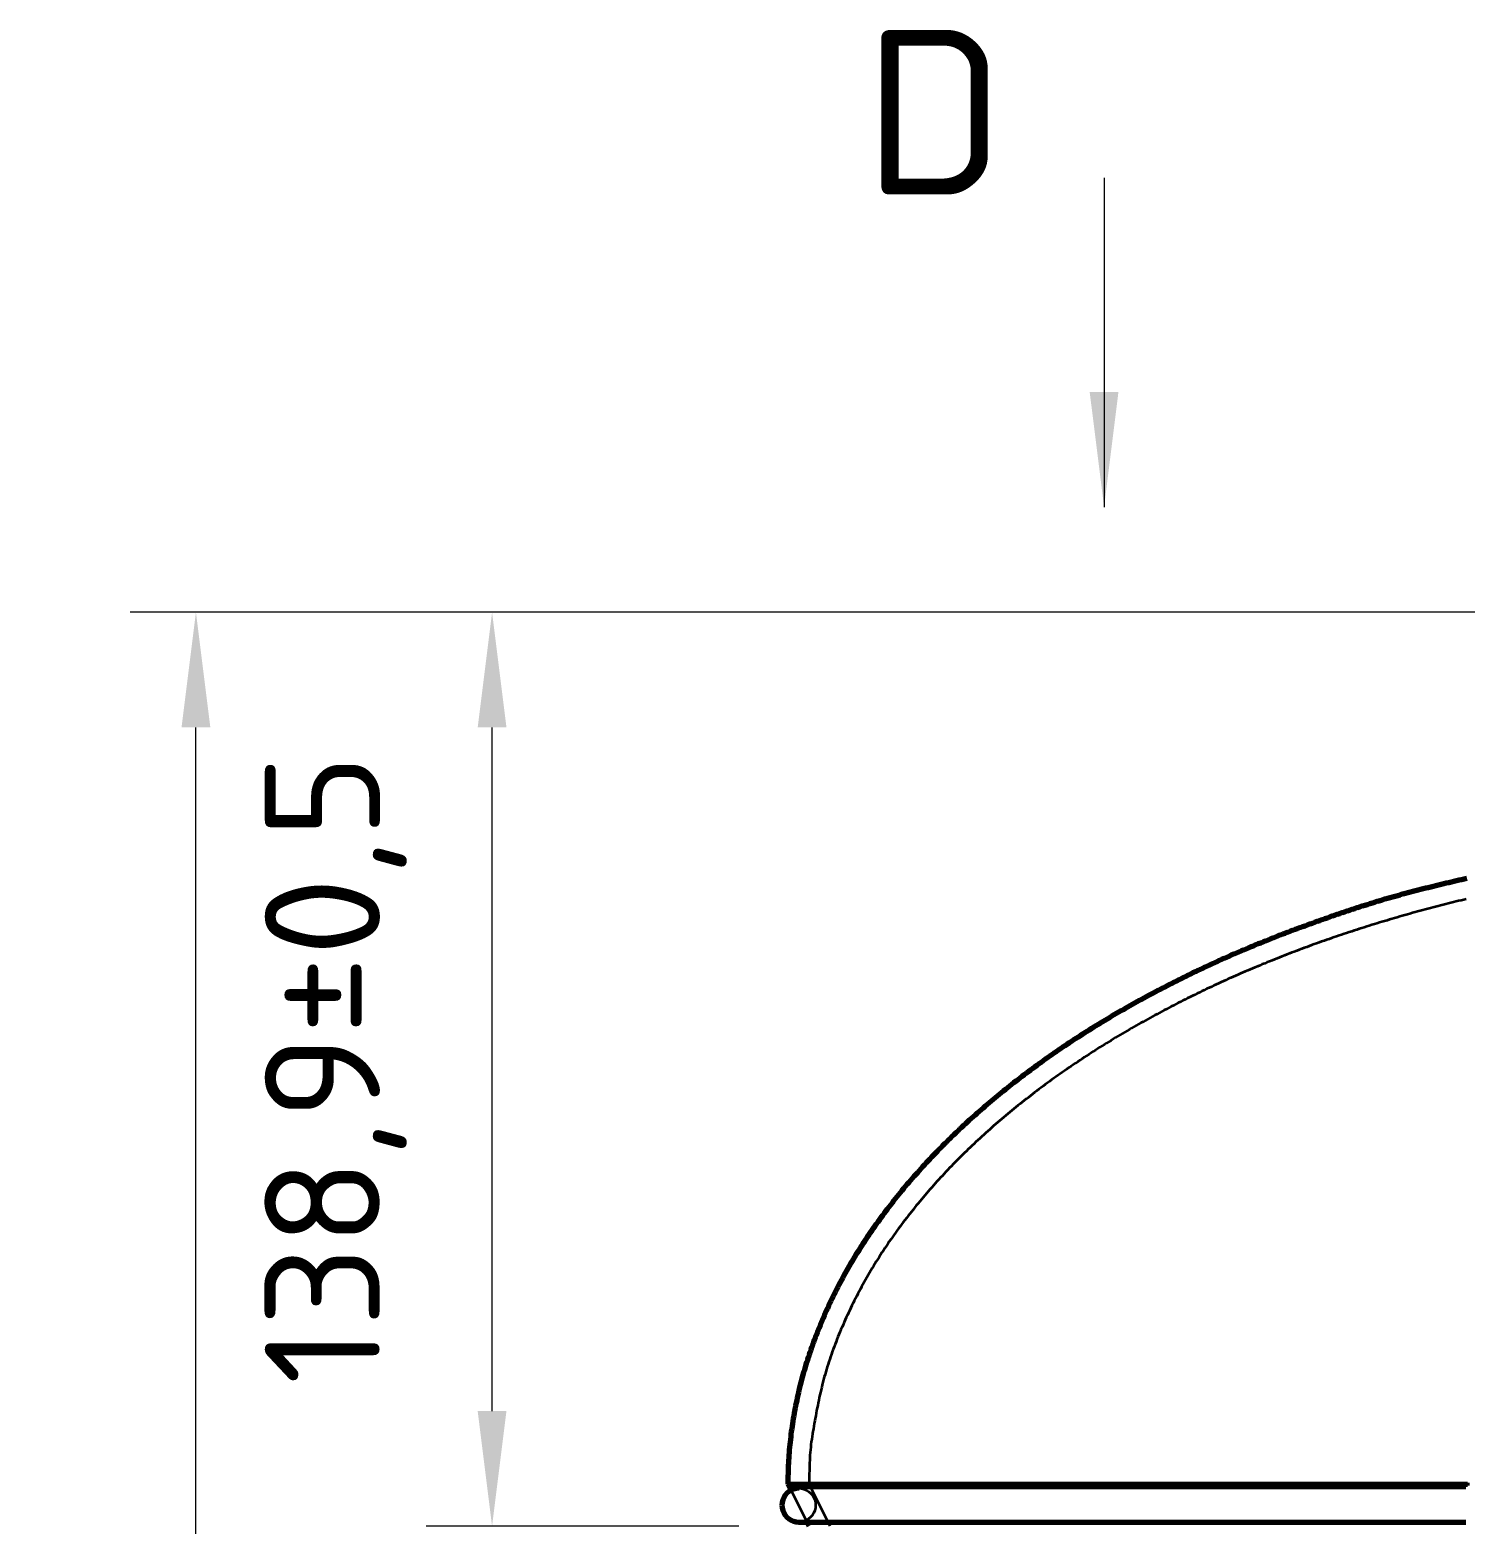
# Model space of a CAD drawing. Header units: millimetres. Extents: x 0 to 1554, y 0 to 420.
# Drawn here: x 65.2 to 108.82, y 305.68 to 351.09 of the extents above; entities that cross this region are included whole.
import ezdxf
from ezdxf.enums import TextEntityAlignment as Align

# ---------------------------------------------------------------- set-up
doc = ezdxf.new("R2010")
doc.units = ezdxf.units.MM
doc.linetypes.add('IRAM-E-TRAZOS', pattern=[5, 4, -1])
for name, color, linetype, lineweight in [('01-VISIBLE', 7, 'CONTINUOUS', 70), ('02-OCULTA', 4, 'IRAM-E-TRAZOS', 35), ('04-COTA', 3, 'CONTINUOUS', 18), ('06-TEXTO', 7, 'CONTINUOUS', 25), ('08-FINA', 5, 'CONTINUOUS', 18)]:
    doc.layers.add(name, color=color, linetype=linetype, lineweight=lineweight)
doc.styles.add('ISO3098', font='isocpeur.ttf')
doc.dimstyles.new('FLAMA-IRAM', dxfattribs={"dimtxt": 3.5, "dimasz": 3.5, "dimexe": 2, "dimexo": 1.5, "dimgap": 1, "dimtad": 1, "dimdec": 1, "dimtxsty": 'ISO3098', "dimblk": 'IRAM_FLECHA', "dimblk1": 'IRAM_FLECHA', "dimblk2": 'IRAM_FLECHA', "dimcen": 2.5, "dimclrd": 256, "dimclre": 256, "dimclrt": 256, "dimazin": 3, "dimtfac": 1, "dimtmove": 0, "dimatfit": 3, "dimlwd": 18, "dimlwe": 18})

# ---------------------------------------------------------------- blocks, each defined once
blk = doc.blocks.new('IRAM_FLECHA')
blk.add_solid([(0, 0), (-1, 0.125), (-1, -0.125)])

msp = doc.modelspace()

# ---------------------------------------------------------------- hatches: boundary and pattern name
at = {"layer": '08-FINA'}
h = msp.add_hatch(color=7, dxfattribs=at)
h.dxf.hatch_style = 1
h.paths.add_polyline_path([(97.85, 336.587), (98.287, 340.087), (97.412, 340.087)])

# ---------------------------------------------------------------- linework, layer by layer
at = {"layer": '01-VISIBLE'}
for p, q in [((88.341, 306.711), (88.25, 306.893)), ((88.89, 305.613), (88.826, 305.741))]:
    msp.add_line(p, q, dxfattribs=at)
for points in [[(88.25, 306.893), (88.25, 306.973), (88.251, 307.053), (88.252, 307.133), (88.254, 307.213), (88.256, 307.294), (88.259, 307.374), (88.262, 307.454), (88.266, 307.534), (88.271, 307.614), (88.276, 307.694), (88.281, 307.773), (88.287, 307.853), (88.294, 307.933), (88.301, 308.013), (88.309, 308.093), (88.317, 308.172), (88.326, 308.252), (88.335, 308.331), (88.345, 308.411), (88.355, 308.49), (88.366, 308.57), (88.377, 308.649), (88.389, 308.728), (88.401, 308.807), (88.414, 308.887), (88.427, 308.966), (88.441, 309.044), (88.455, 309.123), (88.47, 309.202), (88.486, 309.281), (88.501, 309.359), (88.518, 309.437), (88.535, 309.516), (88.552, 309.594), (88.57, 309.672), (88.588, 309.75), (88.607, 309.828), (88.626, 309.906), (88.646, 309.983), (88.666, 310.061), (88.687, 310.138), (88.708, 310.215), (88.729, 310.293), (88.752, 310.37), (88.774, 310.446), (88.797, 310.523), (88.821, 310.6), (88.845, 310.676), (88.869, 310.752), (88.894, 310.829), (88.919, 310.904), (88.945, 310.98), (88.971, 311.056), (88.998, 311.132), (89.025, 311.207), (89.053, 311.282), (89.081, 311.357), (89.109, 311.432), (89.138, 311.507), (89.167, 311.581), (89.197, 311.656), (89.227, 311.73), (89.258, 311.804), (89.289, 311.878), (89.32, 311.951), (89.352, 312.025), (89.385, 312.098), (89.417, 312.171), (89.45, 312.244), (89.484, 312.317), (89.518, 312.389), (89.552, 312.462), (89.587, 312.534), (89.622, 312.606), (89.657, 312.678), (89.693, 312.749), (89.73, 312.821), (89.766, 312.892), (89.803, 312.963), (89.841, 313.034), (89.879, 313.105), (89.917, 313.175), (89.955, 313.245), (89.994, 313.315), (90.033, 313.385), (90.073, 313.455), (90.113, 313.524), (90.153, 313.593), (90.194, 313.662), (90.235, 313.731), (90.277, 313.799), (90.318, 313.868), (90.36, 313.936), (90.403, 314.004), (90.446, 314.072), (90.489, 314.139), (90.532, 314.206), (90.576, 314.274), (90.62, 314.34), (90.664, 314.407), (90.709, 314.474), (90.754, 314.54), (90.799, 314.606), (90.845, 314.672), (90.891, 314.737), (90.937, 314.803), (90.984, 314.868), (91.031, 314.933), (91.078, 314.998), (91.125, 315.062), (91.173, 315.126), (91.221, 315.191), (91.269, 315.255), (91.318, 315.318), (91.367, 315.382), (91.416, 315.445), (91.465, 315.508), (91.515, 315.571), (91.565, 315.633), (91.615, 315.696), (91.666, 315.758), (91.716, 315.82), (91.767, 315.882), (91.819, 315.943), (91.87, 316.004), (91.922, 316.065), (91.974, 316.126), (92.027, 316.187), (92.079, 316.247), (92.132, 316.307), (92.185, 316.367), (92.239, 316.427), (92.292, 316.487), (92.346, 316.546), (92.4, 316.605), (92.454, 316.664), (92.509, 316.723), (92.564, 316.781), (92.619, 316.839), (92.674, 316.897), (92.729, 316.955), (92.785, 317.013), (92.841, 317.07), (92.897, 317.127), (92.953, 317.184), (93.01, 317.241), (93.066, 317.298), (93.123, 317.354), (93.181, 317.41), (93.238, 317.466), (93.296, 317.522), (93.353, 317.577), (93.411, 317.632), (93.47, 317.687), (93.528, 317.742), (93.587, 317.797), (93.645, 317.851), (93.704, 317.905), (93.764, 317.959), (93.823, 318.013), (93.882, 318.067), (93.942, 318.12), (94.002, 318.173), (94.062, 318.226), (94.122, 318.279), (94.183, 318.331), (94.244, 318.384), (94.304, 318.436), (94.365, 318.488), (94.427, 318.539), (94.488, 318.591), (94.55, 318.642), (94.611, 318.693), (94.673, 318.744), (94.735, 318.795), (94.797, 318.845), (94.86, 318.895), (94.922, 318.946), (94.985, 318.995), (95.048, 319.045), (95.111, 319.095), (95.174, 319.144), (95.237, 319.193), (95.301, 319.242), (95.364, 319.29), (95.428, 319.339), (95.492, 319.387), (95.556, 319.435), (95.62, 319.483), (95.685, 319.531), (95.749, 319.578), (95.814, 319.625), (95.879, 319.673), (95.944, 319.719), (96.009, 319.766), (96.074, 319.813), (96.139, 319.859), (96.205, 319.905), (96.27, 319.951), (96.336, 319.997), (96.402, 320.042), (96.468, 320.088), (96.534, 320.133), (96.601, 320.178), (96.667, 320.222), (96.733, 320.267), (96.8, 320.311), (96.867, 320.356), (96.934, 320.4), (97.001, 320.443), (97.068, 320.487), (97.135, 320.53), (97.203, 320.574), (97.27, 320.617), (97.338, 320.66), (97.406, 320.702), (97.474, 320.745), (97.542, 320.787), (97.61, 320.829), (97.678, 320.871), (97.746, 320.913), (97.815, 320.955), (97.883, 320.996), (97.952, 321.037), (98.021, 321.078), (98.09, 321.119), (98.159, 321.16), (98.228, 321.2), (98.297, 321.241), (98.366, 321.281), (98.436, 321.321), (98.505, 321.361), (98.575, 321.4), (98.645, 321.44), (98.714, 321.479), (98.784, 321.518), (98.854, 321.557), (98.924, 321.596), (98.995, 321.634), (99.065, 321.673), (99.135, 321.711), (99.206, 321.749), (99.276, 321.787), (99.347, 321.824), (99.418, 321.862), (99.489, 321.899), (99.56, 321.936), (99.631, 321.973), (99.702, 322.01), (99.773, 322.047), (99.844, 322.083), (99.916, 322.12), (99.987, 322.156), (100.059, 322.192), (100.13, 322.228), (100.202, 322.263), (100.274, 322.299), (100.346, 322.334), (100.418, 322.369), (100.49, 322.404), (100.562, 322.439), (100.634, 322.474), (100.706, 322.508), (100.779, 322.543), (100.851, 322.577), (100.924, 322.611), (100.996, 322.645), (101.069, 322.678), (101.142, 322.712), (101.215, 322.745), (101.287, 322.779), (101.36, 322.812), (101.433, 322.845), (101.507, 322.877), (101.58, 322.91), (101.653, 322.942), (101.726, 322.974), (101.8, 323.006), (101.873, 323.038), (101.947, 323.07), (102.02, 323.101), (102.094, 323.133), (102.168, 323.164), (102.242, 323.195), (102.316, 323.226), (102.39, 323.256), (102.464, 323.287), (102.538, 323.317), (102.612, 323.347), (102.686, 323.377), (102.761, 323.407), (102.835, 323.437), (102.91, 323.466), (102.984, 323.495), (103.059, 323.525), (103.133, 323.554), (103.208, 323.582), (103.283, 323.611), (103.358, 323.64), (103.433, 323.668), (103.508, 323.696), (103.583, 323.725), (103.658, 323.753), (103.733, 323.78), (103.808, 323.808), (103.883, 323.836), (103.958, 323.863), (104.034, 323.891), (104.109, 323.918), (104.184, 323.945), (104.26, 323.972), (104.335, 323.999), (104.411, 324.025), (104.486, 324.052), (104.562, 324.079), (104.637, 324.105), (104.713, 324.131), (104.789, 324.158), (104.864, 324.184), (104.94, 324.21), (105.016, 324.236), (105.092, 324.261), (105.168, 324.287), (105.244, 324.313), (105.32, 324.338), (105.396, 324.363), (105.472, 324.389), (105.548, 324.413), (105.624, 324.438), (105.7, 324.463), (105.776, 324.487), (105.853, 324.511), (105.929, 324.535), (106.006, 324.559), (106.082, 324.583), (106.159, 324.606), (106.236, 324.629), (106.312, 324.652), (106.389, 324.675), (106.466, 324.697), (106.543, 324.719), (106.62, 324.741), (106.697, 324.763), (106.774, 324.785), (106.852, 324.806), (106.929, 324.827), (107.006, 324.848), (107.083, 324.869), (107.161, 324.889), (107.238, 324.91), (107.316, 324.93), (107.393, 324.95), (107.471, 324.97), (107.549, 324.989), (107.626, 325.009), (107.704, 325.028), (107.782, 325.047), (107.86, 325.067), (107.937, 325.086), (108.015, 325.104), (108.093, 325.123), (108.171, 325.142), (108.249, 325.161), (108.327, 325.179), (108.405, 325.198), (108.483, 325.216), (108.561, 325.235), (108.639, 325.253), (108.717, 325.271), (108.795, 325.29), (108.872, 325.308)], [(88.57, 306.765), (88.49, 306.759), (88.412, 306.74), (88.338, 306.709), (88.269, 306.667), (88.208, 306.615), (88.156, 306.554), (88.114, 306.486), (88.083, 306.411), (88.064, 306.333), (88.058, 306.253)], [(88.25, 306.893), (88.41, 306.893), (88.57, 306.893), (88.73, 306.893), (88.89, 306.893), (89.05, 306.893), (89.21, 306.893), (89.37, 306.893), (89.53, 306.893), (89.69, 306.893), (89.85, 306.893), (90.01, 306.893), (90.17, 306.893), (90.33, 306.893), (90.49, 306.893), (90.65, 306.893), (90.81, 306.893), (90.97, 306.893), (91.13, 306.893), (91.29, 306.893), (91.45, 306.893), (91.61, 306.893), (91.77, 306.893), (91.93, 306.893), (92.09, 306.893), (92.25, 306.893), (92.41, 306.893), (92.57, 306.893), (92.73, 306.893), (92.89, 306.893), (93.05, 306.893), (93.21, 306.893), (93.37, 306.893), (93.53, 306.893), (93.69, 306.893), (93.85, 306.893), (94.01, 306.893), (94.17, 306.893), (94.33, 306.893), (94.49, 306.893), (94.65, 306.893), (94.81, 306.893), (94.97, 306.893), (95.13, 306.893), (95.29, 306.893), (95.45, 306.893), (95.61, 306.893), (95.77, 306.893), (95.93, 306.893), (96.09, 306.893), (96.25, 306.893), (96.41, 306.893), (96.57, 306.893), (96.73, 306.893), (96.89, 306.893), (97.05, 306.893), (97.21, 306.893), (97.37, 306.893), (97.53, 306.893), (97.69, 306.893), (97.85, 306.893), (98.01, 306.893), (98.17, 306.893), (98.33, 306.893), (98.49, 306.893), (98.65, 306.893), (98.81, 306.893), (98.97, 306.893), (99.13, 306.893), (99.29, 306.893), (99.45, 306.893), (99.61, 306.893), (99.77, 306.893), (99.93, 306.893), (100.09, 306.893), (100.25, 306.893), (100.41, 306.893), (100.57, 306.893), (100.73, 306.893), (100.89, 306.893), (101.05, 306.893), (101.21, 306.893), (101.37, 306.893), (101.53, 306.893), (101.69, 306.893), (101.85, 306.893), (102.01, 306.893), (102.17, 306.893), (102.33, 306.893), (102.49, 306.893), (102.65, 306.893), (102.81, 306.893), (102.97, 306.893), (103.13, 306.893), (103.29, 306.893), (103.45, 306.893), (103.61, 306.893), (103.77, 306.893), (103.93, 306.893), (104.09, 306.893), (104.25, 306.893), (104.41, 306.893), (104.57, 306.893), (104.73, 306.893), (104.89, 306.893), (105.05, 306.893), (105.21, 306.893), (105.37, 306.893), (105.53, 306.893), (105.69, 306.893), (105.85, 306.893), (106.01, 306.893), (106.17, 306.893), (106.33, 306.893), (106.49, 306.893), (106.65, 306.893), (106.81, 306.893), (106.97, 306.893), (107.13, 306.893), (107.29, 306.893), (107.45, 306.893), (107.61, 306.893), (107.77, 306.893), (107.93, 306.893), (108.09, 306.893), (108.25, 306.893), (108.41, 306.893), (108.57, 306.893), (108.73, 306.893), (108.89, 306.893)], [(88.058, 306.253), (88.064, 306.173), (88.083, 306.095), (88.114, 306.021), (88.156, 305.952), (88.208, 305.891), (88.269, 305.839), (88.338, 305.797), (88.412, 305.766), (88.49, 305.747), (88.57, 305.741)], [(88.57, 305.741), (88.728, 305.741), (88.887, 305.741), (89.045, 305.741), (89.204, 305.741), (89.362, 305.741), (89.52, 305.741), (89.679, 305.741), (89.837, 305.741), (89.996, 305.741), (90.154, 305.741), (90.312, 305.741), (90.471, 305.741), (90.629, 305.741), (90.788, 305.741), (90.946, 305.741), (91.104, 305.741), (91.263, 305.741), (91.421, 305.741), (91.58, 305.741), (91.738, 305.741), (91.896, 305.741), (92.055, 305.741), (92.213, 305.741), (92.372, 305.741), (92.53, 305.741), (92.688, 305.741), (92.847, 305.741), (93.005, 305.741), (93.164, 305.741), (93.322, 305.741), (93.48, 305.741), (93.639, 305.741), (93.797, 305.741), (93.956, 305.741), (94.114, 305.741), (94.272, 305.741), (94.431, 305.741), (94.589, 305.741), (94.748, 305.741), (94.906, 305.741), (95.064, 305.741), (95.223, 305.741), (95.381, 305.741), (95.54, 305.741), (95.698, 305.741), (95.856, 305.741), (96.015, 305.741), (96.173, 305.741), (96.332, 305.741), (96.49, 305.741), (96.648, 305.741), (96.807, 305.741), (96.965, 305.741), (97.124, 305.741), (97.282, 305.741), (97.44, 305.741), (97.599, 305.741), (97.757, 305.741), (97.916, 305.741), (98.074, 305.741), (98.232, 305.741), (98.391, 305.741), (98.549, 305.741), (98.708, 305.741), (98.866, 305.741), (99.024, 305.741), (99.183, 305.741), (99.341, 305.741), (99.5, 305.741), (99.658, 305.741), (99.816, 305.741), (99.975, 305.741), (100.133, 305.741), (100.292, 305.741), (100.45, 305.741), (100.608, 305.741), (100.767, 305.741), (100.925, 305.741), (101.084, 305.741), (101.242, 305.741), (101.4, 305.741), (101.559, 305.741), (101.717, 305.741), (101.876, 305.741), (102.034, 305.741), (102.192, 305.741), (102.351, 305.741), (102.509, 305.741), (102.668, 305.741), (102.826, 305.741), (102.984, 305.741), (103.143, 305.741), (103.301, 305.741), (103.46, 305.741), (103.618, 305.741), (103.776, 305.741), (103.935, 305.741), (104.093, 305.741), (104.252, 305.741), (104.41, 305.741), (104.568, 305.741), (104.727, 305.741), (104.885, 305.741), (105.044, 305.741), (105.202, 305.741), (105.36, 305.741), (105.519, 305.741), (105.677, 305.741), (105.836, 305.741), (105.994, 305.741), (106.152, 305.741), (106.311, 305.741), (106.469, 305.741), (106.628, 305.741), (106.786, 305.741), (106.944, 305.741), (107.103, 305.741), (107.261, 305.741), (107.42, 305.741), (107.578, 305.741), (107.736, 305.741), (107.895, 305.741), (108.053, 305.741), (108.212, 305.741), (108.37, 305.741), (108.528, 305.741), (108.687, 305.741), (108.845, 305.741)]]:
    msp.add_lwpolyline(points, dxfattribs=at)
at = {"layer": '02-OCULTA'}
for p, q in [((88.826, 305.741), (88.341, 306.711)), ((89.53, 305.613), (88.89, 306.893))]:
    msp.add_line(p, q, dxfattribs=at)
for points in [[(108.858, 324.67), (108.78, 324.651), (108.702, 324.632), (108.624, 324.614), (108.545, 324.594), (108.467, 324.575), (108.389, 324.556), (108.311, 324.536), (108.233, 324.517), (108.155, 324.497), (108.077, 324.477), (107.999, 324.457), (107.922, 324.437), (107.844, 324.417), (107.766, 324.396), (107.688, 324.375), (107.611, 324.355), (107.533, 324.334), (107.455, 324.313), (107.378, 324.292), (107.3, 324.27), (107.223, 324.249), (107.145, 324.227), (107.068, 324.205), (106.99, 324.183), (106.913, 324.161), (106.836, 324.139), (106.758, 324.117), (106.681, 324.094), (106.604, 324.072), (106.527, 324.049), (106.45, 324.026), (106.373, 324.003), (106.296, 323.98), (106.219, 323.956), (106.142, 323.933), (106.065, 323.909), (105.988, 323.886), (105.911, 323.862), (105.835, 323.838), (105.758, 323.813), (105.681, 323.789), (105.605, 323.764), (105.528, 323.74), (105.452, 323.715), (105.375, 323.69), (105.299, 323.665), (105.222, 323.639), (105.146, 323.614), (105.07, 323.588), (104.994, 323.563), (104.917, 323.537), (104.841, 323.511), (104.765, 323.485), (104.689, 323.458), (104.613, 323.432), (104.537, 323.405), (104.462, 323.378), (104.386, 323.351), (104.31, 323.324), (104.234, 323.297), (104.159, 323.27), (104.083, 323.242), (104.008, 323.214), (103.932, 323.186), (103.857, 323.158), (103.782, 323.13), (103.706, 323.102), (103.631, 323.073), (103.556, 323.045), (103.481, 323.016), (103.406, 322.987), (103.331, 322.958), (103.256, 322.929), (103.181, 322.899), (103.106, 322.87), (103.032, 322.84), (102.957, 322.81), (102.882, 322.78), (102.808, 322.75), (102.733, 322.719), (102.659, 322.689), (102.585, 322.658), (102.51, 322.627), (102.436, 322.596), (102.362, 322.565), (102.288, 322.533), (102.214, 322.502), (102.14, 322.47), (102.066, 322.438), (101.992, 322.406), (101.919, 322.374), (101.845, 322.342), (101.772, 322.309), (101.698, 322.276), (101.625, 322.244), (101.551, 322.211), (101.478, 322.177), (101.405, 322.144), (101.332, 322.11), (101.259, 322.077), (101.186, 322.043), (101.113, 322.009), (101.04, 321.975), (100.967, 321.94), (100.895, 321.906), (100.822, 321.871), (100.75, 321.836), (100.677, 321.801), (100.605, 321.766), (100.533, 321.73), (100.461, 321.695), (100.389, 321.659), (100.317, 321.623), (100.245, 321.587), (100.173, 321.551), (100.101, 321.514), (100.03, 321.478), (99.958, 321.441), (99.887, 321.404), (99.815, 321.367), (99.744, 321.329), (99.673, 321.292), (99.602, 321.254), (99.531, 321.216), (99.46, 321.178), (99.389, 321.14), (99.319, 321.102), (99.248, 321.063), (99.178, 321.024), (99.107, 320.985), (99.037, 320.946), (98.967, 320.907), (98.897, 320.867), (98.827, 320.828), (98.757, 320.788), (98.687, 320.748), (98.618, 320.707), (98.548, 320.667), (98.479, 320.626), (98.41, 320.585), (98.34, 320.544), (98.271, 320.503), (98.202, 320.462), (98.133, 320.42), (98.065, 320.379), (97.996, 320.337), (97.928, 320.295), (97.859, 320.252), (97.791, 320.21), (97.723, 320.167), (97.655, 320.124), (97.587, 320.081), (97.519, 320.038), (97.451, 319.994), (97.384, 319.951), (97.316, 319.907), (97.249, 319.863), (97.182, 319.818), (97.115, 319.774), (97.048, 319.729), (96.981, 319.684), (96.915, 319.639), (96.848, 319.594), (96.782, 319.549), (96.716, 319.503), (96.649, 319.457), (96.583, 319.411), (96.518, 319.365), (96.452, 319.318), (96.386, 319.272), (96.321, 319.225), (96.256, 319.178), (96.191, 319.131), (96.126, 319.083), (96.061, 319.036), (95.996, 318.988), (95.932, 318.94), (95.868, 318.891), (95.803, 318.843), (95.739, 318.794), (95.675, 318.745), (95.612, 318.696), (95.548, 318.647), (95.485, 318.597), (95.422, 318.548), (95.359, 318.498), (95.296, 318.448), (95.233, 318.397), (95.17, 318.347), (95.108, 318.296), (95.046, 318.245), (94.984, 318.194), (94.922, 318.143), (94.86, 318.091), (94.798, 318.039), (94.737, 317.987), (94.676, 317.935), (94.615, 317.883), (94.554, 317.83), (94.493, 317.777), (94.433, 317.724), (94.373, 317.671), (94.313, 317.617), (94.253, 317.564), (94.193, 317.51), (94.134, 317.456), (94.074, 317.401), (94.015, 317.347), (93.956, 317.292), (93.898, 317.237), (93.839, 317.181), (93.781, 317.126), (93.723, 317.07), (93.665, 317.014), (93.608, 316.958), (93.551, 316.902), (93.493, 316.845), (93.437, 316.788), (93.38, 316.731), (93.324, 316.674), (93.267, 316.616), (93.211, 316.558), (93.156, 316.5), (93.1, 316.442), (93.045, 316.384), (92.99, 316.325), (92.935, 316.266), (92.88, 316.207), (92.826, 316.148), (92.772, 316.088), (92.718, 316.028), (92.665, 315.968), (92.611, 315.908), (92.558, 315.848), (92.506, 315.787), (92.453, 315.726), (92.401, 315.665), (92.349, 315.604), (92.297, 315.542), (92.246, 315.48), (92.195, 315.418), (92.144, 315.356), (92.093, 315.293), (92.043, 315.231), (91.993, 315.168), (91.943, 315.104), (91.893, 315.041), (91.844, 314.977), (91.795, 314.914), (91.747, 314.849), (91.698, 314.785), (91.65, 314.721), (91.603, 314.656), (91.555, 314.591), (91.508, 314.526), (91.462, 314.46), (91.415, 314.395), (91.369, 314.329), (91.323, 314.263), (91.278, 314.196), (91.233, 314.13), (91.188, 314.063), (91.143, 313.996), (91.099, 313.928), (91.056, 313.861), (91.012, 313.793), (90.969, 313.725), (90.926, 313.657), (90.884, 313.589), (90.842, 313.52), (90.8, 313.451), (90.759, 313.382), (90.718, 313.313), (90.678, 313.244), (90.638, 313.174), (90.598, 313.104), (90.559, 313.034), (90.52, 312.963), (90.481, 312.893), (90.443, 312.822), (90.405, 312.751), (90.368, 312.68), (90.331, 312.608), (90.295, 312.537), (90.258, 312.465), (90.223, 312.393), (90.187, 312.32), (90.152, 312.248), (90.118, 312.175), (90.083, 312.103), (90.05, 312.03), (90.016, 311.957), (89.983, 311.883), (89.95, 311.81), (89.918, 311.736), (89.886, 311.662), (89.854, 311.588), (89.823, 311.514), (89.793, 311.44), (89.762, 311.365), (89.733, 311.291), (89.703, 311.216), (89.674, 311.141), (89.646, 311.065), (89.618, 310.99), (89.591, 310.914), (89.564, 310.839), (89.537, 310.763), (89.512, 310.686), (89.486, 310.61), (89.462, 310.533), (89.438, 310.457), (89.414, 310.38), (89.391, 310.303), (89.369, 310.225), (89.348, 310.148), (89.327, 310.07), (89.306, 309.992), (89.287, 309.914), (89.268, 309.836), (89.249, 309.758), (89.231, 309.68), (89.213, 309.601), (89.196, 309.523), (89.179, 309.444), (89.163, 309.365), (89.146, 309.286), (89.131, 309.208), (89.115, 309.129), (89.1, 309.05), (89.086, 308.971), (89.071, 308.891), (89.057, 308.812), (89.043, 308.733), (89.029, 308.654), (89.015, 308.575), (89.002, 308.495), (88.989, 308.416), (88.976, 308.337), (88.964, 308.257), (88.952, 308.177), (88.942, 308.098), (88.933, 308.018), (88.924, 307.938), (88.917, 307.858), (88.911, 307.777), (88.907, 307.697), (88.903, 307.617), (88.9, 307.536), (88.897, 307.456), (88.895, 307.376), (88.893, 307.295), (88.892, 307.215), (88.891, 307.134), (88.89, 307.054), (88.89, 306.974), (88.89, 306.893)], [(108.89, 306.893), (108.73, 306.893), (108.57, 306.893), (108.41, 306.893), (108.25, 306.893), (108.09, 306.893), (107.93, 306.893), (107.77, 306.893), (107.61, 306.893), (107.45, 306.893), (107.29, 306.893), (107.13, 306.893), (106.97, 306.893), (106.81, 306.893), (106.65, 306.893), (106.49, 306.893), (106.33, 306.893), (106.17, 306.893), (106.01, 306.893), (105.85, 306.893), (105.69, 306.893), (105.53, 306.893), (105.37, 306.893), (105.21, 306.893), (105.05, 306.893), (104.89, 306.893), (104.73, 306.893), (104.57, 306.893), (104.41, 306.893), (104.25, 306.893), (104.09, 306.893), (103.93, 306.893), (103.77, 306.893), (103.61, 306.893), (103.45, 306.893), (103.29, 306.893), (103.13, 306.893), (102.97, 306.893), (102.81, 306.893), (102.65, 306.893), (102.49, 306.893), (102.33, 306.893), (102.17, 306.893), (102.01, 306.893), (101.85, 306.893), (101.69, 306.893), (101.53, 306.893), (101.37, 306.893), (101.21, 306.893), (101.05, 306.893), (100.89, 306.893), (100.73, 306.893), (100.57, 306.893), (100.41, 306.893), (100.25, 306.893), (100.09, 306.893), (99.93, 306.893), (99.77, 306.893), (99.61, 306.893), (99.45, 306.893), (99.29, 306.893), (99.13, 306.893), (98.97, 306.893), (98.81, 306.893), (98.65, 306.893), (98.49, 306.893), (98.33, 306.893), (98.17, 306.893), (98.01, 306.893), (97.85, 306.893), (97.69, 306.893), (97.53, 306.893), (97.37, 306.893), (97.21, 306.893), (97.05, 306.893), (96.89, 306.893), (96.73, 306.893), (96.57, 306.893), (96.41, 306.893), (96.25, 306.893), (96.09, 306.893), (95.93, 306.893), (95.77, 306.893), (95.61, 306.893), (95.45, 306.893), (95.29, 306.893), (95.13, 306.893), (94.97, 306.893), (94.81, 306.893), (94.65, 306.893), (94.49, 306.893), (94.33, 306.893), (94.17, 306.893), (94.01, 306.893), (93.85, 306.893), (93.69, 306.893), (93.53, 306.893), (93.37, 306.893), (93.21, 306.893), (93.05, 306.893), (92.89, 306.893), (92.73, 306.893), (92.57, 306.893), (92.41, 306.893), (92.25, 306.893), (92.09, 306.893), (91.93, 306.893), (91.77, 306.893), (91.61, 306.893), (91.45, 306.893), (91.29, 306.893), (91.13, 306.893), (90.97, 306.893), (90.81, 306.893), (90.65, 306.893), (90.49, 306.893), (90.33, 306.893), (90.17, 306.893), (90.01, 306.893), (89.85, 306.893), (89.69, 306.893), (89.53, 306.893), (89.37, 306.893), (89.21, 306.893), (89.05, 306.893), (88.89, 306.893), (88.73, 306.893), (88.57, 306.893), (88.41, 306.893), (88.25, 306.893)], [(108.845, 306.765), (108.687, 306.765), (108.528, 306.765), (108.37, 306.765), (108.212, 306.765), (108.053, 306.765), (107.895, 306.765), (107.736, 306.765), (107.578, 306.765), (107.42, 306.765), (107.261, 306.765), (107.103, 306.765), (106.944, 306.765), (106.786, 306.765), (106.628, 306.765), (106.469, 306.765), (106.311, 306.765), (106.152, 306.765), (105.994, 306.765), (105.836, 306.765), (105.677, 306.765), (105.519, 306.765), (105.36, 306.765), (105.202, 306.765), (105.044, 306.765), (104.885, 306.765), (104.727, 306.765), (104.568, 306.765), (104.41, 306.765), (104.252, 306.765), (104.093, 306.765), (103.935, 306.765), (103.776, 306.765), (103.618, 306.765), (103.46, 306.765), (103.301, 306.765), (103.143, 306.765), (102.984, 306.765), (102.826, 306.765), (102.668, 306.765), (102.509, 306.765), (102.351, 306.765), (102.192, 306.765), (102.034, 306.765), (101.876, 306.765), (101.717, 306.765), (101.559, 306.765), (101.4, 306.765), (101.242, 306.765), (101.084, 306.765), (100.925, 306.765), (100.767, 306.765), (100.608, 306.765), (100.45, 306.765), (100.292, 306.765), (100.133, 306.765), (99.975, 306.765), (99.816, 306.765), (99.658, 306.765), (99.5, 306.765), (99.341, 306.765), (99.183, 306.765), (99.024, 306.765), (98.866, 306.765), (98.708, 306.765), (98.549, 306.765), (98.391, 306.765), (98.232, 306.765), (98.074, 306.765), (97.916, 306.765), (97.757, 306.765), (97.599, 306.765), (97.44, 306.765), (97.282, 306.765), (97.124, 306.765), (96.965, 306.765), (96.807, 306.765), (96.648, 306.765), (96.49, 306.765), (96.332, 306.765), (96.173, 306.765), (96.015, 306.765), (95.856, 306.765), (95.698, 306.765), (95.54, 306.765), (95.381, 306.765), (95.223, 306.765), (95.064, 306.765), (94.906, 306.765), (94.748, 306.765), (94.589, 306.765), (94.431, 306.765), (94.272, 306.765), (94.114, 306.765), (93.956, 306.765), (93.797, 306.765), (93.639, 306.765), (93.48, 306.765), (93.322, 306.765), (93.164, 306.765), (93.005, 306.765), (92.847, 306.765), (92.688, 306.765), (92.53, 306.765), (92.372, 306.765), (92.213, 306.765), (92.055, 306.765), (91.896, 306.765), (91.738, 306.765), (91.58, 306.765), (91.421, 306.765), (91.263, 306.765), (91.104, 306.765), (90.946, 306.765), (90.788, 306.765), (90.629, 306.765), (90.471, 306.765), (90.312, 306.765), (90.154, 306.765), (89.996, 306.765), (89.837, 306.765), (89.679, 306.765), (89.52, 306.765), (89.362, 306.765), (89.204, 306.765), (89.045, 306.765), (88.887, 306.765), (88.728, 306.765), (88.57, 306.765)], [(108.845, 306.765), (108.687, 306.765), (108.528, 306.765), (108.37, 306.765), (108.212, 306.765), (108.053, 306.765), (107.895, 306.765), (107.736, 306.765), (107.578, 306.765), (107.42, 306.765), (107.261, 306.765), (107.103, 306.765), (106.944, 306.765), (106.786, 306.765), (106.628, 306.765), (106.469, 306.765), (106.311, 306.765), (106.152, 306.765), (105.994, 306.765), (105.836, 306.765), (105.677, 306.765), (105.519, 306.765), (105.36, 306.765), (105.202, 306.765), (105.044, 306.765), (104.885, 306.765), (104.727, 306.765), (104.568, 306.765), (104.41, 306.765), (104.252, 306.765), (104.093, 306.765), (103.935, 306.765), (103.776, 306.765), (103.618, 306.765), (103.46, 306.765), (103.301, 306.765), (103.143, 306.765), (102.984, 306.765), (102.826, 306.765), (102.668, 306.765), (102.509, 306.765), (102.351, 306.765), (102.192, 306.765), (102.034, 306.765), (101.876, 306.765), (101.717, 306.765), (101.559, 306.765), (101.4, 306.765), (101.242, 306.765), (101.084, 306.765), (100.925, 306.765), (100.767, 306.765), (100.608, 306.765), (100.45, 306.765), (100.292, 306.765), (100.133, 306.765), (99.975, 306.765), (99.816, 306.765), (99.658, 306.765), (99.5, 306.765), (99.341, 306.765), (99.183, 306.765), (99.024, 306.765), (98.866, 306.765), (98.708, 306.765), (98.549, 306.765), (98.391, 306.765), (98.232, 306.765), (98.074, 306.765), (97.916, 306.765), (97.757, 306.765), (97.599, 306.765), (97.44, 306.765), (97.282, 306.765), (97.124, 306.765), (96.965, 306.765), (96.807, 306.765), (96.648, 306.765), (96.49, 306.765), (96.332, 306.765), (96.173, 306.765), (96.015, 306.765), (95.856, 306.765), (95.698, 306.765), (95.54, 306.765), (95.381, 306.765), (95.223, 306.765), (95.064, 306.765), (94.906, 306.765), (94.748, 306.765), (94.589, 306.765), (94.431, 306.765), (94.272, 306.765), (94.114, 306.765), (93.956, 306.765), (93.797, 306.765), (93.639, 306.765), (93.48, 306.765), (93.322, 306.765), (93.164, 306.765), (93.005, 306.765), (92.847, 306.765), (92.688, 306.765), (92.53, 306.765), (92.372, 306.765), (92.213, 306.765), (92.055, 306.765), (91.896, 306.765), (91.738, 306.765), (91.58, 306.765), (91.421, 306.765), (91.263, 306.765), (91.104, 306.765), (90.946, 306.765), (90.788, 306.765), (90.629, 306.765), (90.471, 306.765), (90.312, 306.765), (90.154, 306.765), (89.996, 306.765), (89.837, 306.765), (89.679, 306.765), (89.52, 306.765), (89.362, 306.765), (89.204, 306.765), (89.045, 306.765), (88.887, 306.765), (88.728, 306.765), (88.57, 306.765)], [(88.57, 306.765), (88.65, 306.759), (88.728, 306.74), (88.802, 306.709), (88.871, 306.667), (88.932, 306.615), (88.984, 306.554), (89.026, 306.486), (89.057, 306.411), (89.076, 306.333), (89.082, 306.253), (89.076, 306.173), (89.057, 306.095), (89.026, 306.021), (88.984, 305.952), (88.932, 305.891), (88.871, 305.839), (88.802, 305.797), (88.728, 305.766), (88.65, 305.747), (88.57, 305.741)], [(108.96, 306.893), (108.804, 306.893), (108.647, 306.893), (108.49, 306.893), (108.333, 306.893), (108.176, 306.893), (108.02, 306.893), (107.863, 306.893), (107.706, 306.893), (107.549, 306.893), (107.392, 306.893), (107.236, 306.893), (107.079, 306.893), (106.922, 306.893), (106.765, 306.893), (106.608, 306.893), (106.452, 306.893), (106.295, 306.893), (106.138, 306.893), (105.981, 306.893), (105.824, 306.893), (105.668, 306.893), (105.511, 306.893), (105.354, 306.893), (105.197, 306.893), (105.04, 306.893), (104.884, 306.893), (104.727, 306.893), (104.57, 306.893), (104.413, 306.893), (104.256, 306.893), (104.1, 306.893), (103.943, 306.893), (103.786, 306.893), (103.629, 306.893), (103.472, 306.893), (103.316, 306.893), (103.159, 306.893), (103.002, 306.893), (102.845, 306.893), (102.688, 306.893), (102.532, 306.893), (102.375, 306.893), (102.218, 306.893), (102.061, 306.893), (101.904, 306.893), (101.748, 306.893), (101.591, 306.893), (101.434, 306.893), (101.277, 306.893), (101.12, 306.893), (100.964, 306.893), (100.807, 306.893), (100.65, 306.893), (100.493, 306.893), (100.336, 306.893), (100.18, 306.893), (100.023, 306.893), (99.866, 306.893), (99.709, 306.893), (99.552, 306.893), (99.396, 306.893), (99.239, 306.893), (99.082, 306.893), (98.925, 306.893), (98.768, 306.893), (98.612, 306.893), (98.455, 306.893), (98.298, 306.893), (98.141, 306.893), (97.984, 306.893), (97.828, 306.893), (97.671, 306.893), (97.514, 306.893), (97.357, 306.893), (97.2, 306.893), (97.044, 306.893), (96.887, 306.893), (96.73, 306.893), (96.573, 306.893), (96.416, 306.893), (96.26, 306.893), (96.103, 306.893), (95.946, 306.893), (95.789, 306.893), (95.632, 306.893), (95.476, 306.893), (95.319, 306.893), (95.162, 306.893), (95.005, 306.893), (94.848, 306.893), (94.692, 306.893), (94.535, 306.893), (94.378, 306.893), (94.221, 306.893), (94.064, 306.893), (93.908, 306.893), (93.751, 306.893), (93.594, 306.893), (93.437, 306.893), (93.28, 306.893), (93.124, 306.893), (92.967, 306.893), (92.81, 306.893), (92.653, 306.893), (92.496, 306.893), (92.34, 306.893), (92.183, 306.893), (92.026, 306.893), (91.869, 306.893), (91.712, 306.893), (91.556, 306.893), (91.399, 306.893), (91.242, 306.893), (91.085, 306.893), (90.928, 306.893), (90.772, 306.893), (90.615, 306.893), (90.458, 306.893), (90.301, 306.893), (90.144, 306.893), (89.988, 306.893), (89.831, 306.893), (89.674, 306.893), (89.517, 306.893), (89.36, 306.893), (89.204, 306.893), (89.047, 306.893), (88.89, 306.893)], [(88.89, 306.893), (89.047, 306.893), (89.204, 306.893), (89.36, 306.893), (89.517, 306.893), (89.674, 306.893), (89.831, 306.893), (89.988, 306.893), (90.144, 306.893), (90.301, 306.893), (90.458, 306.893), (90.615, 306.893), (90.772, 306.893), (90.928, 306.893), (91.085, 306.893), (91.242, 306.893), (91.399, 306.893), (91.556, 306.893), (91.712, 306.893), (91.869, 306.893), (92.026, 306.893), (92.183, 306.893), (92.34, 306.893), (92.496, 306.893), (92.653, 306.893), (92.81, 306.893), (92.967, 306.893), (93.124, 306.893), (93.28, 306.893), (93.437, 306.893), (93.594, 306.893), (93.751, 306.893), (93.908, 306.893), (94.064, 306.893), (94.221, 306.893), (94.378, 306.893), (94.535, 306.893), (94.692, 306.893), (94.848, 306.893), (95.005, 306.893), (95.162, 306.893), (95.319, 306.893), (95.476, 306.893), (95.632, 306.893), (95.789, 306.893), (95.946, 306.893), (96.103, 306.893), (96.26, 306.893), (96.416, 306.893), (96.573, 306.893), (96.73, 306.893), (96.887, 306.893), (97.044, 306.893), (97.2, 306.893), (97.357, 306.893), (97.514, 306.893), (97.671, 306.893), (97.828, 306.893), (97.984, 306.893), (98.141, 306.893), (98.298, 306.893), (98.455, 306.893), (98.612, 306.893), (98.768, 306.893), (98.925, 306.893), (99.082, 306.893), (99.239, 306.893), (99.396, 306.893), (99.552, 306.893), (99.709, 306.893), (99.866, 306.893), (100.023, 306.893), (100.18, 306.893), (100.336, 306.893), (100.493, 306.893), (100.65, 306.893), (100.807, 306.893), (100.964, 306.893), (101.12, 306.893), (101.277, 306.893), (101.434, 306.893), (101.591, 306.893), (101.748, 306.893), (101.904, 306.893), (102.061, 306.893), (102.218, 306.893), (102.375, 306.893), (102.532, 306.893), (102.688, 306.893), (102.845, 306.893), (103.002, 306.893), (103.159, 306.893), (103.316, 306.893), (103.472, 306.893), (103.629, 306.893), (103.786, 306.893), (103.943, 306.893), (104.1, 306.893), (104.256, 306.893), (104.413, 306.893), (104.57, 306.893), (104.727, 306.893), (104.884, 306.893), (105.04, 306.893), (105.197, 306.893), (105.354, 306.893), (105.511, 306.893), (105.668, 306.893), (105.824, 306.893), (105.981, 306.893), (106.138, 306.893), (106.295, 306.893), (106.452, 306.893), (106.608, 306.893), (106.765, 306.893), (106.922, 306.893), (107.079, 306.893), (107.236, 306.893), (107.392, 306.893), (107.549, 306.893), (107.706, 306.893), (107.863, 306.893), (108.02, 306.893), (108.176, 306.893), (108.333, 306.893), (108.49, 306.893), (108.647, 306.893), (108.804, 306.893), (108.96, 306.893)], [(88.57, 305.741), (88.728, 305.741), (88.887, 305.741), (89.045, 305.741), (89.204, 305.741), (89.362, 305.741), (89.52, 305.741), (89.679, 305.741), (89.837, 305.741), (89.996, 305.741), (90.154, 305.741), (90.312, 305.741), (90.471, 305.741), (90.629, 305.741), (90.788, 305.741), (90.946, 305.741), (91.104, 305.741), (91.263, 305.741), (91.421, 305.741), (91.58, 305.741), (91.738, 305.741), (91.896, 305.741), (92.055, 305.741), (92.213, 305.741), (92.372, 305.741), (92.53, 305.741), (92.688, 305.741), (92.847, 305.741), (93.005, 305.741), (93.164, 305.741), (93.322, 305.741), (93.48, 305.741), (93.639, 305.741), (93.797, 305.741), (93.956, 305.741), (94.114, 305.741), (94.272, 305.741), (94.431, 305.741), (94.589, 305.741), (94.748, 305.741), (94.906, 305.741), (95.064, 305.741), (95.223, 305.741), (95.381, 305.741), (95.54, 305.741), (95.698, 305.741), (95.856, 305.741), (96.015, 305.741), (96.173, 305.741), (96.332, 305.741), (96.49, 305.741), (96.648, 305.741), (96.807, 305.741), (96.965, 305.741), (97.124, 305.741), (97.282, 305.741), (97.44, 305.741), (97.599, 305.741), (97.757, 305.741), (97.916, 305.741), (98.074, 305.741), (98.232, 305.741), (98.391, 305.741), (98.549, 305.741), (98.708, 305.741), (98.866, 305.741), (99.024, 305.741), (99.183, 305.741), (99.341, 305.741), (99.5, 305.741), (99.658, 305.741), (99.816, 305.741), (99.975, 305.741), (100.133, 305.741), (100.292, 305.741), (100.45, 305.741), (100.608, 305.741), (100.767, 305.741), (100.925, 305.741), (101.084, 305.741), (101.242, 305.741), (101.4, 305.741), (101.559, 305.741), (101.717, 305.741), (101.876, 305.741), (102.034, 305.741), (102.192, 305.741), (102.351, 305.741), (102.509, 305.741), (102.668, 305.741), (102.826, 305.741), (102.984, 305.741), (103.143, 305.741), (103.301, 305.741), (103.46, 305.741), (103.618, 305.741), (103.776, 305.741), (103.935, 305.741), (104.093, 305.741), (104.252, 305.741), (104.41, 305.741), (104.568, 305.741), (104.727, 305.741), (104.885, 305.741), (105.044, 305.741), (105.202, 305.741), (105.36, 305.741), (105.519, 305.741), (105.677, 305.741), (105.836, 305.741), (105.994, 305.741), (106.152, 305.741), (106.311, 305.741), (106.469, 305.741), (106.628, 305.741), (106.786, 305.741), (106.944, 305.741), (107.103, 305.741), (107.261, 305.741), (107.42, 305.741), (107.578, 305.741), (107.736, 305.741), (107.895, 305.741), (108.053, 305.741), (108.212, 305.741), (108.37, 305.741), (108.528, 305.741), (108.687, 305.741), (108.845, 305.741)]]:
    msp.add_lwpolyline(points, dxfattribs=at)
at = {"layer": '08-FINA'}
msp.add_line((97.85, 346.587), (97.85, 336.587), dxfattribs=at)

# ---------------------------------------------------------------- texts
at = {"layer": '06-TEXTO', "style": 'ISO3098'}
msp.add_text('D', height=5, dxfattribs=at).set_placement((94.85, 348.587), align=Align.MIDDLE_RIGHT)

# ---------------------------------------------------------------- dimensions: what is measured, and where the dimension line sits
at = {"layer": '04-COTA'}
for base, p1, text in [((70.25, 156.613), (88.25, 156.613), '<>±2'), ((79.25, 305.613), (88.25, 305.613), '<>±0,5')]:
    msp.add_linear_dim(base=base, p1=p1, p2=(111.45, 333.387), angle=90, text=text, dimstyle='FLAMA-IRAM', override={"dimlfac": 5}, dxfattribs=at).render()

doc.saveas('drawing.dxf')
